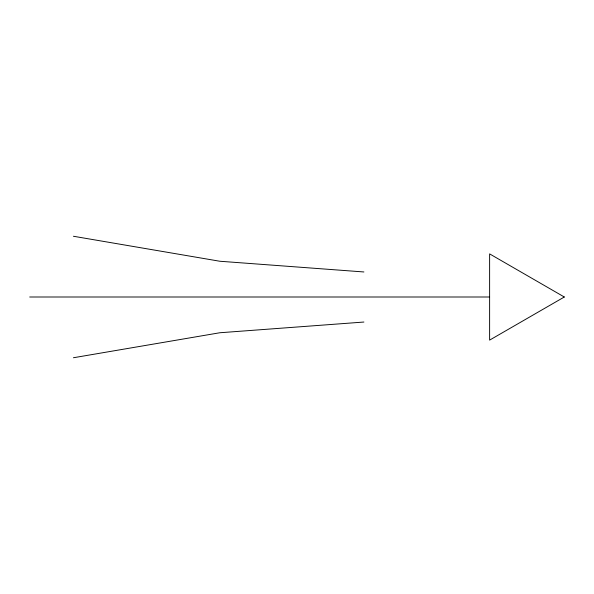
<?xml version="1.0" encoding="UTF-8"?>
<svg xmlns="http://www.w3.org/2000/svg" width="594" height="594" viewBox="0 0 594 594"><rect width="100%" height="100%" fill="white"/><g stroke="black" fill="none" stroke-linecap="round" stroke-linejoin="round"><path stroke-width="0.89" d="M73.433 357.744L219.862 332.751L363.907 322.037M29.7 297L489.619 297M363.907 271.963L219.862 261.249L73.433 236.256M564.3 297L489.619 340.117L489.619 253.883L564.3 297"/></g></svg>
